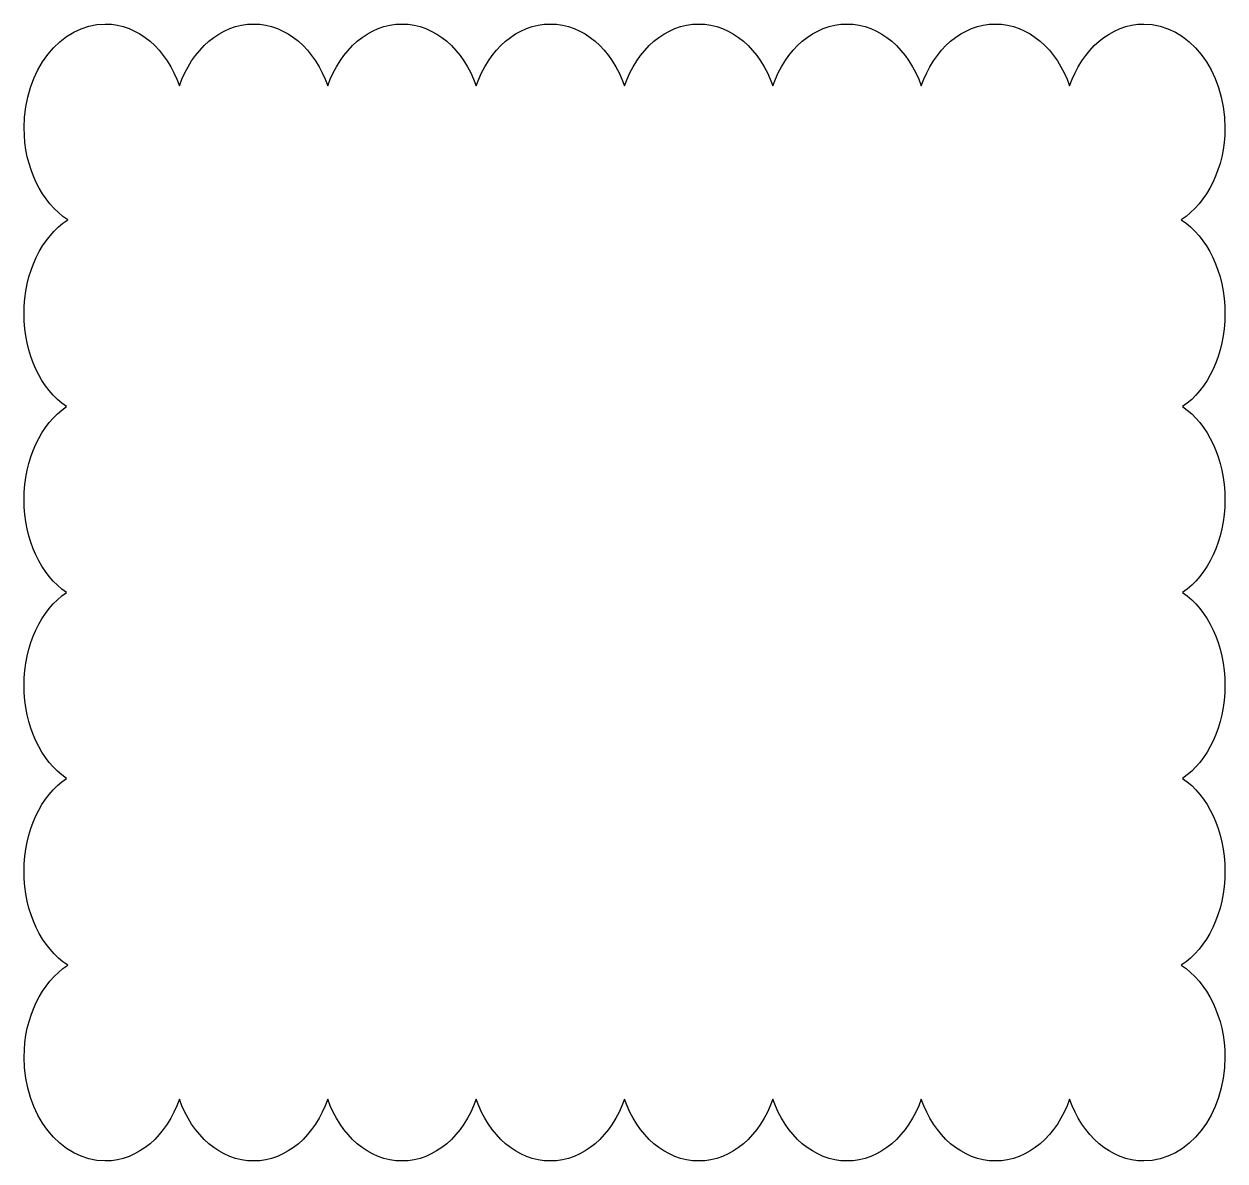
# Model space of a CAD drawing. Header units: centimetres. Extents: x -1.21 to 6.62, y -4.02 to 3.39.
import ezdxf

# ---------------------------------------------------------------- set-up
doc = ezdxf.new("R2010")
doc.units = ezdxf.units.CM
doc.header["$MEASUREMENT"] = 0
doc.layers.add('Layer 1', color=7, linetype='Continuous')

msp = doc.modelspace()

# ---------------------------------------------------------------- linework, layer by layer
at = {"layer": 'Layer 1', "color": 2}
msp.add_open_spline([(-1.21072, -2.13306), (-1.21072, -2.40291), (-1.09412, -2.63609), (-0.92572, -2.74517), (-0.92572, -2.74517), (-1.09453, -2.8583), (-1.2099, -3.08429), (-1.2099, -3.34504), (-1.2099, -3.34504), (-1.2099, -3.7188), (-0.97307, -4.02244), (-0.68119, -4.02244), (-0.68119, -4.02244), (-0.46522, -4.02244), (-0.27941, -3.85626), (-0.19735, -3.61845), (-0.19735, -3.61845), (-0.11526, -3.85618), (0.0703, -4.02244), (0.28623, -4.02244), (0.28623, -4.02244), (0.50219, -4.02244), (0.688, -3.85623), (0.77008, -3.61845), (0.77008, -3.61845), (0.85217, -3.85618), (1.038, -4.02244), (1.25393, -4.02244), (1.25393, -4.02244), (1.46985, -4.02244), (1.65541, -3.85618), (1.7375, -3.61845), (1.7375, -3.61845), (1.81956, -3.85626), (2.00537, -4.02244), (2.22135, -4.02244), (2.22135, -4.02244), (2.43732, -4.02244), (2.62313, -3.85626), (2.7052, -3.61845), (2.7052, -3.61845), (2.78729, -3.85618), (2.97284, -4.02244), (3.18877, -4.02244), (3.18877, -4.02244), (3.4047, -4.02244), (3.59053, -3.85618), (3.67262, -3.61845), (3.67262, -3.61845), (3.75469, -3.85623), (3.94051, -4.02244), (4.15647, -4.02244), (4.15647, -4.02244), (4.3724, -4.02244), (4.55795, -3.85618), (4.64004, -3.61845), (4.64004, -3.61845), (4.72211, -3.85626), (4.90792, -4.02244), (5.12389, -4.02244), (5.12389, -4.02244), (5.33985, -4.02244), (5.52567, -3.85623), (5.60774, -3.61845), (5.60774, -3.61845), (5.68983, -3.85618), (5.87566, -4.02244), (6.09159, -4.02244), (6.09159, -4.02244), (6.38346, -4.02244), (6.62029, -3.7188), (6.62029, -3.34504), (6.62029, -3.34504), (6.62029, -3.08429), (6.50492, -2.8583), (6.33611, -2.74517), (6.33611, -2.74517), (6.50451, -2.63609), (6.62084, -2.40291), (6.62084, -2.13306), (6.62084, -2.13306), (6.62084, -1.86794), (6.50851, -1.6383), (6.34486, -1.52689), (6.34486, -1.52689), (6.50851, -1.41548), (6.62084, -1.18585), (6.62084, -0.92072), (6.62084, -0.92072), (6.62084, -0.65559), (6.50851, -0.42596), (6.34486, -0.31455), (6.34486, -0.31455), (6.50847, -0.20312), (6.62084, 0.02617), (6.62084, 0.29125), (6.62084, 0.29125), (6.62084, 0.55638), (6.50851, 0.78602), (6.34486, 0.89743), (6.34486, 0.89743), (6.50851, 1.00884), (6.62084, 1.23847), (6.62084, 1.5036), (6.62084, 1.5036), (6.62084, 1.77345), (6.50451, 2.00663), (6.33611, 2.11571), (6.33611, 2.11571), (6.50492, 2.22883), (6.62029, 2.45483), (6.62029, 2.71557), (6.62029, 2.71557), (6.62029, 3.08934), (6.38346, 3.39297), (6.09159, 3.39297), (6.09159, 3.39297), (5.87563, 3.39297), (5.68981, 3.22677), (5.60774, 2.98898), (5.60774, 2.98898), (5.52568, 3.22682), (5.33988, 3.39297), (5.12389, 3.39297), (5.12389, 3.39297), (4.90789, 3.39297), (4.72209, 3.22685), (4.64004, 2.98898), (4.64004, 2.98898), (4.55797, 3.22677), (4.37243, 3.39297), (4.15647, 3.39297), (4.15647, 3.39297), (3.94048, 3.39297), (3.75467, 3.22682), (3.67262, 2.98898), (3.67262, 2.98898), (3.59055, 3.22677), (3.40473, 3.39297), (3.18877, 3.39297), (3.18877, 3.39297), (2.97281, 3.39297), (2.78727, 3.22677), (2.7052, 2.98898), (2.7052, 2.98898), (2.62315, 3.22684), (2.43735, 3.39297), (2.22135, 3.39297), (2.22135, 3.39297), (2.00535, 3.39297), (1.81955, 3.22685), (1.7375, 2.98898), (1.7375, 2.98898), (1.65543, 3.22677), (1.46988, 3.39297), (1.25393, 3.39297), (1.25393, 3.39297), (1.03797, 3.39297), (0.85215, 3.22677), (0.77008, 2.98898), (0.77008, 2.98898), (0.68802, 3.22682), (0.50222, 3.39297), (0.28623, 3.39297), (0.28623, 3.39297), (0.07027, 3.39297), (-0.11527, 3.22677), (-0.19735, 2.98898), (-0.19735, 2.98898), (-0.27939, 3.22684), (-0.46519, 3.39297), (-0.68119, 3.39297), (-0.68119, 3.39297), (-0.97307, 3.39297), (-1.2099, 3.08934), (-1.2099, 2.71557), (-1.2099, 2.71557), (-1.2099, 2.45483), (-1.09453, 2.22883), (-0.92572, 2.11571), (-0.92572, 2.11571), (-1.09412, 2.00663), (-1.21072, 1.77345), (-1.21072, 1.5036), (-1.21072, 1.5036), (-1.21072, 1.23847), (-1.09812, 1.00884), (-0.93447, 0.89743), (-0.93447, 0.89743), (-1.09812, 0.78602), (-1.21072, 0.55638), (-1.21072, 0.29125), (-1.21072, 0.29125), (-1.21072, 0.02617), (-1.09808, -0.20312), (-0.93447, -0.31455), (-0.93447, -0.31455), (-1.09812, -0.42596), (-1.21072, -0.65559), (-1.21072, -0.92072), (-1.21072, -0.92072), (-1.21072, -1.18585), (-1.09812, -1.41548), (-0.93447, -1.52689), (-0.93447, -1.52689), (-1.09812, -1.6383), (-1.21072, -1.86794), (-1.21072, -2.13306)], degree=3, knots=[0, 0, 0, 0, 0.0188679, 0.0188679, 0.0188679, 0.0188679, 0.0377358, 0.0377358, 0.0377358, 0.0377358, 0.0566038, 0.0566038, 0.0566038, 0.0566038, 0.0754717, 0.0754717, 0.0754717, 0.0754717, 0.0943396, 0.0943396, 0.0943396, 0.0943396, 0.1132075, 0.1132075, 0.1132075, 0.1132075, 0.1320755, 0.1320755, 0.1320755, 0.1320755, 0.1509434, 0.1509434, 0.1509434, 0.1509434, 0.1698113, 0.1698113, 0.1698113, 0.1698113, 0.1886792, 0.1886792, 0.1886792, 0.1886792, 0.2075472, 0.2075472, 0.2075472, 0.2075472, 0.2264151, 0.2264151, 0.2264151, 0.2264151, 0.245283, 0.245283, 0.245283, 0.245283, 0.2641509, 0.2641509, 0.2641509, 0.2641509, 0.2830189, 0.2830189, 0.2830189, 0.2830189, 0.3018868, 0.3018868, 0.3018868, 0.3018868, 0.3207547, 0.3207547, 0.3207547, 0.3207547, 0.3396226, 0.3396226, 0.3396226, 0.3396226, 0.3584906, 0.3584906, 0.3584906, 0.3584906, 0.3773585, 0.3773585, 0.3773585, 0.3773585, 0.3962264, 0.3962264, 0.3962264, 0.3962264, 0.4150943, 0.4150943, 0.4150943, 0.4150943, 0.4339623, 0.4339623, 0.4339623, 0.4339623, 0.4528302, 0.4528302, 0.4528302, 0.4528302, 0.4716981, 0.4716981, 0.4716981, 0.4716981, 0.490566, 0.490566, 0.490566, 0.490566, 0.509434, 0.509434, 0.509434, 0.509434, 0.5283019, 0.5283019, 0.5283019, 0.5283019, 0.5471698, 0.5471698, 0.5471698, 0.5471698, 0.5660377, 0.5660377, 0.5660377, 0.5660377, 0.5849057, 0.5849057, 0.5849057, 0.5849057, 0.6037736, 0.6037736, 0.6037736, 0.6037736, 0.6226415, 0.6226415, 0.6226415, 0.6226415, 0.6415094, 0.6415094, 0.6415094, 0.6415094, 0.6603774, 0.6603774, 0.6603774, 0.6603774, 0.6792453, 0.6792453, 0.6792453, 0.6792453, 0.6981132, 0.6981132, 0.6981132, 0.6981132, 0.7169811, 0.7169811, 0.7169811, 0.7169811, 0.7358491, 0.7358491, 0.7358491, 0.7358491, 0.754717, 0.754717, 0.754717, 0.754717, 0.7735849, 0.7735849, 0.7735849, 0.7735849, 0.7924528, 0.7924528, 0.7924528, 0.7924528, 0.8113208, 0.8113208, 0.8113208, 0.8113208, 0.8301887, 0.8301887, 0.8301887, 0.8301887, 0.8490566, 0.8490566, 0.8490566, 0.8490566, 0.8679245, 0.8679245, 0.8679245, 0.8679245, 0.8867925, 0.8867925, 0.8867925, 0.8867925, 0.9056604, 0.9056604, 0.9056604, 0.9056604, 0.9245283, 0.9245283, 0.9245283, 0.9245283, 0.9433962, 0.9433962, 0.9433962, 0.9433962, 0.9622642, 0.9622642, 0.9622642, 0.9622642, 1, 1, 1, 1], dxfattribs=at)

doc.saveas('drawing.dxf')
